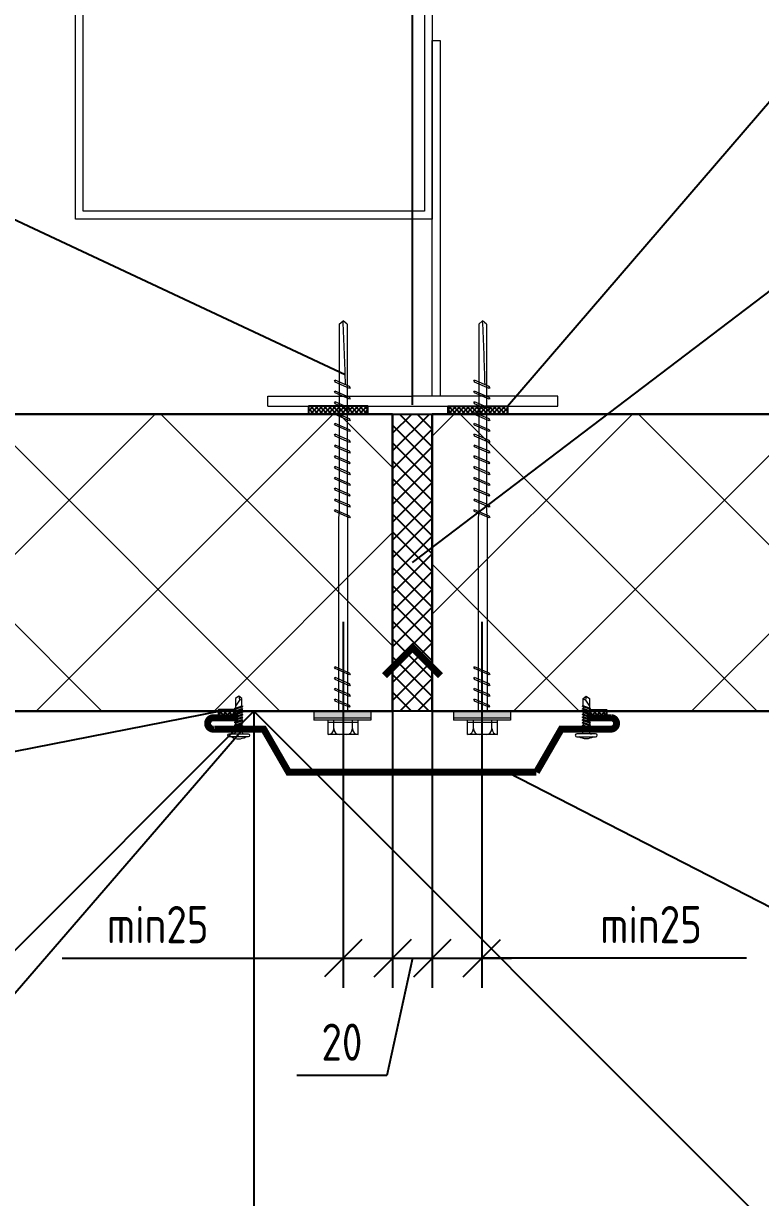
# Model space of a CAD drawing. Header units: millimetres. Extents: x -3689 to 3021565, y -698052 to -604547.
# Drawn here: x 2795019 to 2798735, y -669351 to -663434 of the extents above; entities that cross this region are included whole.
import ezdxf
from ezdxf import colors
from ezdxf.entities.mleader import LeaderData, LeaderLine
from ezdxf.enums import TextEntityAlignment as Align
from ezdxf.math import Vec2, Vec3

# ---------------------------------------------------------------- set-up
doc = ezdxf.new("R2010")
doc.units = ezdxf.units.MM
doc.header["$PDMODE"] = 35
doc.layers.get('0').update_dxf_attribs({"lineweight": 0})
doc.layers.get('Defpoints').update_dxf_attribs({"color": 4})
for name, color, linetype, lineweight in [('-Крепеж-', 7, 'Continuous', 20), ('new_fill', 8, 'Continuous', 13), ('Саморезы', 7, 'Continuous', 13), ('Сэндвич-панель', 30, 'Continuous', 13), ('Уплотнительная лента', 6, 'Continuous', 25)]:
    doc.layers.add(name, color=color, linetype=linetype, lineweight=lineweight)
for name, color, linetype in [('Прогон', 7, 'Continuous'), ('Размер', 101, 'Continuous'), ('Штриховка', 54, 'Continuous')]:
    doc.layers.add(name, color=color, linetype=linetype)
doc.layers.add('ФЭ', color=7, linetype='Continuous', lineweight=25, true_color=0xb8002e)
doc.styles.add('ISOCPEUR', font='isocpeur.ttf', dxfattribs={"width": 0.8, "height": 2.5})
doc.styles.add('ГОСТ 2.304', font='CS_Gost2304.shx')
doc.dimstyles.new('СПДС', dxfattribs={"dimscale": 100, "dimtxt": 2.5, "dimasz": 2.5, "dimexe": 2, "dimexo": 0.625, "dimgap": 1, "dimtad": 1, "dimdec": 0, "dimtxsty": 'ГОСТ 2.304', "dimblk": 'OBLIQUE', "dimblk1": 'OBLIQUE', "dimblk2": 'OBLIQUE', "dimcen": 2.5, "dimdle": 2, "dimadec": 0, "dimazin": 2, "dimtfac": 0.75, "dimtdec": 4, "dimtmove": 1, "dimatfit": 3, "dimfxl": 1, "dimtfill": 1, "dimtolj": 1, "dimarcsym": 1})
pattern_1 = [(45, (0, 0), (-1.122532015133644, 1.122532015133644), []), (135, (0, 0), (-1.122532015133644, -1.122532015133644), [])]

# ---------------------------------------------------------------- blocks, each defined once
blk = doc.blocks.new('*U642')
at = {"ltscale": 5}
h = blk.add_hatch(dxfattribs=at)
h.set_pattern_fill('ANSI37', color=256, scale=0.5)
h.set_pattern_definition(pattern_1)
h.paths.add_polyline_path([(-4, 15), (0, 15), (-2.664535259100376e-15, -15), (-4.000000000000003, -15)])
blk.add_lwpolyline([(-4, 15), (0, 15), (-2.664535259100376e-15, -15), (-4.000000000000003, -15)], close=True, dxfattribs=at)
blk = doc.blocks.new('*U644')
at = {"layer": 'Сэндвич-панель', "ltscale": 5, "true_color": 0x2776bb}
h = blk.add_hatch(dxfattribs=at)
h.set_pattern_fill('ANSI37', color=152, scale=20)
h.set_pattern_definition([(45, (300, 129.7623069807112), (-44.90128060534577, 44.90128060534577), []), (135, (300, 129.7623069807112), (-44.90128060534577, -44.90128060534576), [])])
h.paths.add_polyline_path([(0, 0), (9.170296493842564e-15, 149.7623069807112), (400, 149.7623069807112), (400, 0)])
at = {"layer": 'Сэндвич-панель', "color": 152, "lineweight": 30, "ltscale": 5, "true_color": 0x2776bb}
blk.add_lwpolyline([(0, 0), (9.170296493842564e-15, 149.7623069807112), (400, 149.7623069807112), (400, 0)], close=True, dxfattribs=at)
blk = doc.blocks.new('*U645')
at = {"ltscale": 5}
h = blk.add_hatch(dxfattribs=at)
h.set_pattern_fill('ANSI37', color=256, scale=2)
h.set_pattern_definition([(45, (49.76230698071124, 0), (-4.490128060534576, 4.490128060534577), []), (135, (49.76230698071124, 0), (-4.490128060534577, -4.490128060534576), [])])
h.paths.add_polyline_path([(0, 0), (1.224646799147353e-15, 20), (149.7623069807112, 20), (149.7623069807112, 0)])
blk.add_lwpolyline([(0, 0), (1.224646799147353e-15, 20), (149.7623069807112, 20), (149.7623069807112, 0)], close=True, dxfattribs=at)
blk = doc.blocks.new('_Oblique')
at = {"color": 0, "linetype": 'ByBlock', "lineweight": -2}
blk.add_line((-0.5, -0.5), (0.5, 0.5), dxfattribs=at)
blk = doc.blocks.new('*D664')
at = {"layer": 'Defpoints', "color": 0, "ltscale": 75, "transparency": 16777216}
for p in [(2796880.373203412, -666402.145401966), (2797080.373203414, -666402.145401966), (2797080.373203414, -668144.3234433201)]:
    blk.add_point(p, dxfattribs=at)
at = {"layer": 'Размер', "color": 0, "lineweight": -2, "ltscale": 75, "transparency": 16777216}
for p, q in [((2796880.373203412, -666449.020401966), (2796880.373203412, -668294.3234433201)), ((2797080.373203414, -666449.020401966), (2797080.373203414, -668294.3234433201)), ((2796730.373203412, -668144.3234433201), (2797230.373203414, -668144.3234433201)), ((2796980.373203413, -668144.3234433201), (2796851.275194566, -668736.8817752107)), ((2796851.275194566, -668736.8817752107), (2796397.703765994, -668736.8817752107))]:
    blk.add_line(p, q, dxfattribs=at)
at = {"layer": 'Размер', "color": 0, "lineweight": -2, "ltscale": 75, "transparency": 16777216, "xscale": 187.5, "yscale": 187.5, "zscale": 187.5, "rotation": 180}
blk.add_blockref('_Oblique', (2796880.373203412, -668144.3234433201), dxfattribs=at)
at = {"layer": 'Размер', "color": 0, "lineweight": -2, "ltscale": 75, "transparency": 16777216, "xscale": 187.5, "yscale": 187.5, "zscale": 187.5}
blk.add_blockref('_Oblique', (2797080.373203414, -668144.3234433201), dxfattribs=at)
at = {"layer": 'Размер', "color": 0, "ltscale": 75, "transparency": 16777216, "insert": (2796624.48948028, -668568.1317752107), "char_height": 187.5, "attachment_point": 5, "style": 'ГОСТ 2.304', "bg_fill": 3, "box_fill_scale": 1.1, "bg_fill_color": 256, "bg_fill_true_color": 13158600, "bg_fill_transparency": 0}
blk.add_mtext('\\A1;20', dxfattribs=at)
blk = doc.blocks.new('Уплотнитель 3х8')
at = {"ltscale": 5}
h = blk.add_hatch(dxfattribs=at)
h.set_pattern_fill('ANSI37', color=256, scale=0.5)
h.set_pattern_definition(pattern_1)
h.paths.add_polyline_path([(-3, 4), (0, 4), (0, -4), (-3, -4)])
blk.add_lwpolyline([(-3, 4), (0, 4), (0, -4), (-3, -4)], close=True, dxfattribs=at)
blk = doc.blocks.new('*D663')
at = {"layer": 'Defpoints', "color": 0, "ltscale": 75, "transparency": 16777216}
for p in [(2797080.373203417, -661652.4243544166), (2797080.373203417, -662620.1286361958), (2796980.373203417, -665402.145401966)]:
    blk.add_point(p, dxfattribs=at)
at = {"layer": 'Размер', "color": 0, "lineweight": -2, "ltscale": 75, "transparency": 16777216}
for p, q in [((2797030.373203417, -661652.4243544166), (2797137.248203417, -661296.1743544166)), ((2797137.248203417, -661296.1743544166), (2797555.105346275, -661296.1743544166)), ((2796980.373203417, -665355.270401966), (2796980.373203417, -661502.4243544166)), ((2797080.373203417, -662573.2536361958), (2797080.373203417, -661502.4243544166)), ((2796980.373203417, -661652.4243544166), (2796792.873203417, -661652.4243544166)), ((2796980.373203417, -661652.4243544166), (2797080.373203417, -661652.4243544166)), ((2796980.373203417, -661652.4243544166), (2797080.373203417, -661652.4243544166)), ((2797080.373203417, -661652.4243544166), (2797267.873203417, -661652.4243544166))]:
    blk.add_line(p, q, dxfattribs=at)
at = {"layer": 'Размер', "color": 0, "lineweight": -2, "ltscale": 75, "transparency": 16777216, "xscale": 187.5, "yscale": 187.5, "zscale": 187.5}
blk.add_blockref('_Oblique', (2796980.373203417, -661652.4243544166), dxfattribs=at)
at = {"layer": 'Размер', "color": 0, "lineweight": -2, "ltscale": 75, "transparency": 16777216, "xscale": 187.5, "yscale": 187.5, "zscale": 187.5, "rotation": 180}
blk.add_blockref('_Oblique', (2797080.373203417, -661652.4243544166), dxfattribs=at)
at = {"layer": 'Размер', "color": 0, "ltscale": 75, "transparency": 16777216, "insert": (2797346.176774846, -661127.4243544166), "char_height": 187.5, "attachment_point": 5, "style": 'ГОСТ 2.304', "bg_fill": 3, "box_fill_scale": 1.1, "bg_fill_color": 256, "bg_fill_true_color": 13158600, "bg_fill_transparency": 0}
blk.add_mtext('\\A1;10', dxfattribs=at)
blk = doc.blocks.new('*D665')
at = {"layer": 'Defpoints', "color": 0, "ltscale": 75, "transparency": 16777216}
for p in [(2797080.373203414, -666402.145401966), (2797330.373203417, -666402.145401966), (2797330.373203417, -668144.3234433201)]:
    blk.add_point(p, dxfattribs=at)
at = {"layer": 'Размер', "color": 0, "lineweight": -2, "ltscale": 75, "transparency": 16777216}
for p, q in [((2797080.373203414, -666449.020401966), (2797080.373203414, -668294.3234433201)), ((2797330.373203417, -666449.020401966), (2797330.373203417, -668294.3234433201)), ((2796930.373203414, -668144.3234433201), (2797480.373203417, -668144.3234433201)), ((2798664.602243263, -668144.3234433201), (2797330.373203417, -668144.3234433201))]:
    blk.add_line(p, q, dxfattribs=at)
at = {"layer": 'Размер', "color": 0, "lineweight": -2, "ltscale": 75, "transparency": 16777216, "xscale": 187.5, "yscale": 187.5, "zscale": 187.5, "rotation": 180}
blk.add_blockref('_Oblique', (2797080.373203414, -668144.3234433201), dxfattribs=at)
at = {"layer": 'Размер', "color": 0, "lineweight": -2, "ltscale": 75, "transparency": 16777216, "xscale": 187.5, "yscale": 187.5, "zscale": 187.5}
blk.add_blockref('_Oblique', (2797330.373203417, -668144.3234433201), dxfattribs=at)
at = {"layer": 'Размер', "color": 0, "ltscale": 75, "transparency": 16777216, "insert": (2798183.352243263, -667975.5734433201), "char_height": 187.5, "attachment_point": 5, "style": 'ГОСТ 2.304', "bg_fill": 3, "box_fill_scale": 1.1, "bg_fill_color": 256, "bg_fill_true_color": 13158600, "bg_fill_transparency": 0}
blk.add_mtext('\\A1;min25', dxfattribs=at)
blk = doc.blocks.new('*D666')
at = {"layer": 'Defpoints', "color": 0, "ltscale": 75, "transparency": 16777216}
for p in [(2796630.373203414, -666402.145401966), (2796880.373203417, -666402.145401966), (2796880.373203417, -668144.3234433201)]:
    blk.add_point(p, dxfattribs=at)
at = {"layer": 'Размер', "color": 0, "lineweight": -2, "ltscale": 75, "transparency": 16777216}
for p, q in [((2796630.373203414, -666449.020401966), (2796630.373203414, -668294.3234433201)), ((2796880.373203417, -666449.020401966), (2796880.373203417, -668294.3234433201)), ((2795214.738658282, -668144.3234433201), (2796630.373203414, -668144.3234433201)), ((2796480.373203414, -668144.3234433201), (2797030.373203417, -668144.3234433201))]:
    blk.add_line(p, q, dxfattribs=at)
at = {"layer": 'Размер', "color": 0, "lineweight": -2, "ltscale": 75, "transparency": 16777216, "xscale": 187.5, "yscale": 187.5, "zscale": 187.5, "rotation": 180}
blk.add_blockref('_Oblique', (2796630.373203414, -668144.3234433201), dxfattribs=at)
at = {"layer": 'Размер', "color": 0, "lineweight": -2, "ltscale": 75, "transparency": 16777216, "xscale": 187.5, "yscale": 187.5, "zscale": 187.5}
blk.add_blockref('_Oblique', (2796880.373203417, -668144.3234433201), dxfattribs=at)
at = {"layer": 'Размер', "color": 0, "ltscale": 75, "transparency": 16777216, "insert": (2795695.988658282, -667975.5734433201), "char_height": 187.5, "attachment_point": 5, "style": 'ГОСТ 2.304', "bg_fill": 3, "box_fill_scale": 1.1, "bg_fill_color": 256, "bg_fill_true_color": 13158600, "bg_fill_transparency": 0}
blk.add_mtext('\\A1;min25', dxfattribs=at)
blk = doc.blocks.new('_TagCircle')
at = {"color": 0, "linetype": 'ByBlock', "lineweight": -2, "transparency": 16777216}
blk.add_circle((0, 0), 4, dxfattribs=at)
at = {"color": 0, "transparency": 16777216}
blk.add_attdef('НОМЕРЯРЛЫКА', text='', height=3, dxfattribs=at).set_placement((0, -1.5), align=Align.CENTER)
blk = doc.blocks.new('_Open90')
at = {"color": 0, "linetype": 'ByBlock', "lineweight": -2}
for p, q in [((-0.5, 0.5), (0, 0)), ((0, 0), (-1, 0)), ((0, 0), (-0.5, -0.5))]:
    blk.add_line(p, q, dxfattribs=at)
blk = doc.blocks.new('*U638')
at = {"color": 0, "linetype": 'ByBlock', "lineweight": -2}
for p, q in [((-1.599999999973079, -1.000000000007276), (-2.099999999973079, -1.288675134612276)), ((-1.059018956748332, -0.9999999999963618), (-2.099999999976717, -1.288675134605)), ((-1.599999999973079, -1.577350269199087), (-2.099999999973079, -1.288675134605)), ((2.100000000016734, -1.523970384954737), (-2.099999999976717, -2.688675134599179)), ((-1.599999999973079, -2.400000000001455), (-2.099999999973079, -2.688675134606455)), ((-1.599999999973079, -2.977350269193266), (-2.099999999973079, -2.688675134599179)), ((2.100000000016734, -2.923970384948916), (-2.099999999976718, -4.088675134593359)), ((-1.59999999997308, -3.799999999995634), (-2.09999999997308, -4.088675134600635)), ((-1.59999999997308, -4.377350269187446), (-2.09999999997308, -4.088675134593359)), ((2.100000000016734, -4.323970384950371), (-2.099999999976718, -5.488675134594814)), ((-1.59999999997308, -5.19999999999709), (-2.09999999997308, -5.48867513460209)), ((-1.59999999997308, -5.777350269188901), (-2.09999999997308, -5.488675134594814)), ((2.09999999998763, -5.723970384966378), (-2.100000000005822, -6.888675134610821)), ((-0.013743172206887, -1), (-1.599999999973079, -1.577350269199087)), ((-1.599999999954889, -0.9999999999963617), (-0.01374317219597306, -0.999999999996362)), ((1.60000000002401, -1.235295250346099), (-1.599999999973079, -2.399999999997817)), ((1.600000000027648, -1.812645519545186), (-1.599999999973079, -2.977350269193266)), ((1.60000000002401, -2.635295250340278), (-1.59999999997308, -3.799999999991996)), ((1.600000000027648, -3.212645519539365), (-1.59999999997308, -4.377350269187446)), ((1.60000000002401, -4.035295250341733), (-1.59999999997308, -5.199999999993452)), ((1.600000000027648, -4.61264551954082), (-1.59999999997308, -5.777350269188901)), ((1.599999999994906, -5.43529525035774), (-1.600000000002184, -6.600000000009459)), ((1.60000000002401, -1.235295250353375), (2.10000000002401, -1.523970384958375)), ((1.60000000002401, -1.812645519545186), (2.10000000002401, -1.523970384951099)), ((1.60000000002401, -2.635295250347554), (2.10000000002401, -2.923970384952554)), ((1.60000000002401, -3.212645519539365), (2.10000000002401, -2.923970384945279)), ((1.60000000002401, -4.035295250349009), (2.10000000002401, -4.323970384954009)), ((1.60000000002401, -4.61264551954082), (2.10000000002401, -4.323970384946733)), ((1.599999999994906, -5.435295250365016), (2.099999999994906, -5.723970384970016)), ((1.599999999994906, -6.012645519556827), (2.099999999994906, -5.72397038496274)), ((-1.600000000002184, -6.600000000013097), (-2.100000000002184, -6.888675134618097)), ((-1.600000000002184, -7.177350269204908), (-2.100000000002184, -6.888675134610821)), ((2.09999999998763, -7.123970384967834), (-2.100000000005822, -8.288675134612276)), ((-1.600000000002184, -8.000000000014552), (-2.100000000002184, -8.288675134619552)), ((-1.600000000002184, -8.577350269206363), (-2.100000000002184, -8.288675134612276)), ((2.099999999987629, -8.523970384969289), (-2.100000000005823, -9.688675134613732)), ((-1.600000000002185, -9.400000000016007), (-2.100000000002185, -9.688675134621008)), ((-1.600000000002185, -9.977350269207818), (-2.100000000002185, -9.688675134613732)), ((2.099999999987629, -9.923970384970744), (-2.100000000005823, -11.08867513461519)), ((-1.600000000002185, -10.80000000001746), (-2.100000000002185, -11.08867513462246)), ((-1.600000000002185, -11.37735026920927), (-2.100000000002185, -11.08867513461519)), ((2.099999999998543, -11.32397038496856), (-2.099999999994909, -12.488675134613)), ((1.599999999998544, -6.012645519556827), (-1.600000000002184, -7.177350269204908)), ((1.599999999994905, -6.835295250359195), (-1.600000000002184, -8.000000000010914)), ((1.599999999998543, -7.412645519558282), (-1.600000000002184, -8.577350269206363)), ((1.599999999994905, -8.23529525036065), (-1.600000000002185, -9.40000000001237)), ((1.599999999998543, -8.812645519559737), (-1.600000000002185, -9.977350269207818)), ((1.599999999994905, -9.635295250362105), (-1.600000000002185, -10.80000000001382)), ((1.599999999998543, -10.21264551956119), (-1.600000000002185, -11.37735026920927)), ((1.600000000005819, -11.03529525035992), (-1.599999999991271, -12.20000000001164)), ((1.600000000009457, -11.61264551955901), (-1.599999999991271, -12.77735026920709)), ((1.599999999994905, -6.835295250366471), (2.099999999994905, -7.123970384971472)), ((1.599999999994905, -7.412645519558282), (2.099999999994905, -7.123970384964196)), ((1.599999999994905, -8.235295250367926), (2.099999999994905, -8.523970384972927)), ((1.599999999994905, -8.812645519559737), (2.099999999994905, -8.52397038496565)), ((1.599999999994905, -9.635295250369381), (2.099999999994905, -9.923970384974382)), ((1.599999999994905, -10.21264551956119), (2.099999999994905, -9.923970384967106)), ((1.600000000005819, -11.0352952503672), (2.100000000005819, -11.3239703849722)), ((1.600000000005819, -11.61264551955901), (2.100000000005819, -11.32397038496492)), ((-1.599999999991271, -12.20000000001528), (-2.099999999991271, -12.48867513462028)), ((-1.599999999991271, -12.77735026920709), (-2.099999999991271, -12.488675134613)), ((2.099999999987629, -12.72397038497729), (-2.100000000005823, -13.88867513462174)), ((-1.600000000002185, -13.60000000002401), (-2.100000000002185, -13.88867513462901)), ((-1.600000000002185, -14.17735026921582), (-2.100000000002185, -13.88867513462174)), ((1.599999999994905, -12.43529525036865), (-1.600000000002185, -13.60000000002037)), ((1.599999999998542, -13.01264551956774), (-1.600000000002185, -14.17735026921582)), ((-0.351670386055051, -17.00557813298656), (1.599999999998542, -13.99999999996362)), ((7.272467370805861e-12, -18.9999999999709), (-0.351670386055051, -17.00557813298656)), ((1.599999999994905, -12.43529525037593), (2.099999999994905, -12.72397038498093)), ((1.599999999994904, -13.01264551956774), (2.099999999994905, -12.72397038497365))]:
    blk.add_line(p, q, dxfattribs=at)
blk.add_lwpolyline([(4.749999999996362, 1.500000000003637, -0.9999999999999999), (4.749999999996362, 3.637106246247321e-12), (-4.750000000003638, 8.725608443924891e-16, -0.9999999999999999), (-4.750000000003638, 1.500000000003639)], format="xyb", close=True, dxfattribs=at)
blk.add_lwpolyline([(1.600000000002183, -1.235295250353375), (1.600000000005821, -0.9999999999963624, -0.4142135623688329), (2.600000000005821, 3.637501194840044e-12)], format="xyb", dxfattribs=at)
for points in [[(-1.600000000009459, -2.400000000019645), (-1.600000000009459, -1.577350269213639)], [(-1.600000000009459, -3.800000000013824), (-1.600000000009459, -2.977350269207818)], [(-1.60000000000946, -5.200000000008004), (-1.60000000000946, -4.377350269201997)], [(-1.60000000000946, -6.600000000013097), (-1.60000000000946, -5.777350269203453)], [(1.60000000000582, -2.63529525035483), (1.600000000005821, -1.8126455195561)], [(1.600000000002182, -4.035295250349009), (1.600000000002182, -3.212645519550279)], [(1.600000000002182, -5.435295250354102), (1.600000000002182, -4.612645519551734)], [(-1.60000000000946, -8.000000000014552), (-1.60000000000946, -7.177350269208546)], [(-1.600000000009461, -9.400000000016007), (-1.60000000000946, -8.577350269210001)], [(-1.600000000009461, -10.80000000001746), (-1.600000000009461, -9.977350269211456)], [(-1.599999999998547, -12.20000000001528), (-1.599999999998547, -11.37735026920927)], [(1.600000000002181, -6.835295250355557), (1.600000000002182, -6.012645519556827)], [(1.600000000002181, -8.235295250357012), (1.600000000002181, -7.412645519558282)], [(1.600000000002181, -9.635295250358467), (1.600000000002181, -8.812645519559737)], [(1.600000000013095, -11.03529525035628), (1.600000000013095, -10.21264551955755)], [(1.600000000002181, -12.43529525036502), (1.600000000002181, -11.61264551956629)], [(-1.600000000009461, -13.60000000002401), (-1.600000000009461, -12.777350269218)], [(-1.600000000002185, -14.17735026921582), (-1.599999999998548, -17.87966793885062), (-7.279447857560992e-12, -18.99999999998181), (1.599999999998541, -17.8796679388397), (1.59999999998399, -13.01264551957502)]]:
    blk.add_lwpolyline(points, dxfattribs=at)
for centre, radius, start, end in [((-3.638736557298684e-12, -4.124999999992724), 6.624999999996911, 58.10920819813854, 121.8907918018614), ((-2.600000000002183, -0.9999999999999996), 0.9999999999890861, 2.084140759670701e-10, 89.9999999995831), ((0.8651910481785271, -20.07188099263658), 3.298933915255489, 111.6456391962607, 138.3543608042461)]:
    blk.add_arc(centre, radius, start, end, dxfattribs=at)
blk = doc.blocks.new('саморез4')
at = {"layer": 'new_fill'}
blk.add_hatch(color=254, dxfattribs=at).paths.add_polyline_path([(-2.399999999997818, -9.360000000000582), (0, -9.360000000000582), (0, 9.840000000000146), (-2.399999999997818, 9.840000000000146)])
at = {"layer": 'Саморезы', "ltscale": 150}
for p, q in [((0, 9.840000000000146), (-3.080052177709149, 9.840000000000146)), ((-3.080052177709149, -9.360000000000582), (-3.080052177709149, 9.840000000000146)), ((-2.399999999997817, -9.360000000000582), (-2.399999999997817, 9.840000000000146)), ((0, -9.360000000000582), (0, 9.840000000000146)), ((-7.880052177677499, 5.039999999999054), (-3.080052177709149, 5.040000000000873)), ((-7.880052177677499, -5.040000000000873), (-7.880052177677499, 5.039999999999054)), ((-3.760104355384101, -5.040000000000873), (-3.760104355407748, 5.040000000000873)), ((-5.880052177677499, 3.119999999998981), (-3.080052177676407, 3.1200000000008)), ((64.93420709722704, 1.504474343220863), (0, 1.504474343219044)), ((1.30294891254016, -2.207999999998719), (3.400405785938347, 2.687999999998283)), ((1.918582892010818, -2.207999999998719), (4.016039765409005, 2.687999999998283)), ((3.706359258856537, 2.913794945443442), (3.398542269122117, 2.687999999998283)), ((3.706359258856537, 2.913794945443442), (4.016039765409005, 2.687999999998283)), ((4.929610046414382, -2.207999999998719), (7.027066919812569, 2.687999999998283)), ((5.54524402588504, -2.207999999998719), (7.642700899283227, 2.687999999998283)), ((7.333020392730759, 2.913794945443442), (7.02520340299634, 2.687999999998283)), ((7.333020392730759, 2.913794945443442), (7.642700899283227, 2.687999999998283)), ((8.556271180288604, -2.207999999998719), (10.65372805368679, 2.687999999998283)), ((9.171905159759262, -2.207999999998719), (11.26936203315745, 2.687999999998283)), ((10.95968152660498, 2.913794945443442), (10.65186453687056, 2.687999999998283)), ((10.95968152660498, 2.913794945443442), (11.26936203315745, 2.687999999998283)), ((12.18293231416283, -2.207999999998719), (14.28038918756101, 2.687999999998283)), ((12.79856629363348, -2.207999999998719), (14.89602316703167, 2.687999999998283)), ((14.5863426604792, 2.913794945443442), (14.27852567074478, 2.687999999998283)), ((14.5863426604792, 2.913794945443442), (14.89602316703167, 2.687999999998283)), ((64.94440680313346, -2.207999999998719), (67.04186367653165, 2.687999999998283)), ((65.56004078260412, -2.207999999998719), (67.6574976560023, 2.687999999998283)), ((67.34781714944984, 2.913794945443442), (67.04000015971542, 2.687999999998283)), ((130.0081951494649, 1.318346709540492), (67.08389642349539, 1.318346709540492)), ((67.34781714944984, 2.913794945443442), (67.6574976560023, 2.687999999998283)), ((68.57106793700768, -2.207999999998719), (70.66852481040587, 2.687999999998283)), ((69.18670191647834, -2.207999999998719), (71.28415878987653, 2.687999999998283)), ((70.97447828332406, 2.913794945443442), (70.66666129358964, 2.687999999998283)), ((70.97447828332406, 2.913794945443442), (71.28415878987653, 2.687999999998283)), ((72.1977290708819, -2.207999999998719), (74.29518594428009, 2.687999999998283)), ((72.81336305035256, -2.207999999998719), (74.91081992375075, 2.687999999998283)), ((74.60113941719828, 2.913794945443442), (74.29332242746386, 2.687999999998283)), ((74.60113941719828, 2.913794945443442), (74.91081992375075, 2.687999999998283)), ((75.82439020475613, -2.207999999998719), (77.92184707815431, 2.687999999998283)), ((76.44002418422679, -2.207999999998719), (78.53748105762497, 2.687999999998283)), ((78.2278005510725, 2.913794945443442), (77.91998356133809, 2.687999999998283)), ((78.2278005510725, 2.913794945443442), (78.53748105762497, 2.687999999998283)), ((79.45105133863035, -2.207999999998719), (81.54850821202854, 2.687999999998283)), ((80.06668531810101, -2.207999999998719), (82.1641421914992, 2.687999999998283)), ((81.85446168494673, 2.913794945443442), (81.54664469521231, 2.687999999998283)), ((81.85446168494673, 2.913794945443442), (82.1641421914992, 2.687999999998283)), ((83.07771247250457, -2.207999999998719), (85.17516934590276, 2.687999999998283)), ((83.69334645197523, -2.207999999998719), (85.79080332537342, 2.687999999998283)), ((85.48112281882095, 2.913794945443442), (85.17330582908653, 2.687999999998283)), ((85.48112281882095, 2.913794945443442), (85.79080332537342, 2.687999999998283)), ((86.7043736063788, -2.207999999998719), (88.80183047977698, 2.687999999998283)), ((87.32000758584945, -2.207999999998719), (89.41746445924764, 2.687999999998283)), ((89.10778395269517, 2.913794945443442), (88.79996696296075, 2.687999999998283)), ((89.10778395269517, 2.913794945443442), (89.41746445924764, 2.687999999998283)), ((90.33103474025302, -2.207999999998719), (92.4284916136512, 2.687999999998283)), ((90.94666871972368, -2.207999999998719), (93.04412559312186, 2.687999999998283)), ((92.7344450865694, 2.913794945443442), (92.42662809683497, 2.687999999998283)), ((92.7344450865694, 2.913794945443442), (93.04412559312186, 2.687999999998283)), ((93.95769587412724, -2.207999999998719), (96.05515274752543, 2.687999999998283)), ((94.5733298535979, -2.207999999998719), (96.67078672699608, 2.687999999998283)), ((96.36110622044362, 2.913794945443442), (96.0532892307092, 2.687999999998283)), ((96.36110622044362, 2.913794945443442), (96.67078672699608, 2.687999999998283)), ((97.58435700800146, -2.207999999998719), (99.68181388139965, 2.687999999998283)), ((98.19999098747212, -2.207999999998719), (100.2974478608703, 2.687999999998283)), ((99.98776735431784, 2.913794945443442), (99.67995036458342, 2.687999999998283)), ((99.98776735431784, 2.913794945443442), (100.2974478608703, 2.687999999998283)), ((101.2110181418757, -2.207999999998719), (103.3084750152739, 2.687999999998283)), ((101.8266521213463, -2.207999999998719), (103.9241089947445, 2.687999999998283)), ((103.6144284881921, 2.913794945443442), (103.3066114984576, 2.687999999998283)), ((103.6144284881921, 2.913794945443442), (103.9241089947445, 2.687999999998283)), ((104.8376792757499, -2.207999999998719), (106.9351361491481, 2.687999999998283)), ((105.4533132552206, -2.207999999998719), (107.5507701286188, 2.687999999998283)), ((107.2410896220663, 2.913794945443442), (106.9332726323319, 2.687999999998283)), ((107.2410896220663, 2.913794945443442), (107.5507701286188, 2.687999999998283)), ((108.4643404096241, -2.207999999998719), (110.5617972830223, 2.687999999998283)), ((109.0799743890948, -2.207999999998719), (111.177431262493, 2.687999999998283)), ((110.8677507559405, 2.913794945443442), (110.5599337662061, 2.687999999998283)), ((110.8677507559405, 2.913794945443442), (111.177431262493, 2.687999999998283)), ((130.0081951494649, 1.318346709540492), (131.1858084608884, -1.818989403545856e-12)), ((-5.880052177677499, -3.1200000000008), (-3.080052177676407, -3.120000000002619)), ((64.93420709722704, -1.504474343217225), (0, -1.504474343219044)), ((64.93420709722704, -1.504474343219044), (0, -1.504474343217225)), ((1.610765902278217, -2.433794945443879), (1.30294891254016, -2.207999999998719)), ((1.610765902278217, -2.433794945443879), (1.920446408828866, -2.207999999998719)), ((5.23742703615244, -2.433794945443879), (4.929610046414382, -2.207999999998719)), ((5.23742703615244, -2.433794945443879), (5.547107542703088, -2.207999999998719)), ((8.864088170026662, -2.433794945443879), (8.556271180288604, -2.207999999998719)), ((8.864088170026662, -2.433794945443879), (9.17376867657731, -2.207999999998719)), ((12.49074930390088, -2.433794945443879), (12.18293231416283, -2.207999999998719)), ((12.49074930390088, -2.433794945443879), (12.80042981045153, -2.207999999998719)), ((65.25222379287152, -2.433794945443879), (64.94440680313346, -2.207999999998719)), ((65.25222379287152, -2.433794945443879), (65.56190429942217, -2.207999999998719)), ((130.0081951494649, -1.31834670954413), (67.08389642349539, -1.31834670954413)), ((68.87888492674574, -2.433794945443879), (68.57106793700768, -2.207999999998719)), ((68.87888492674574, -2.433794945443879), (69.18856543329639, -2.207999999998719)), ((72.50554606061996, -2.433794945443879), (72.1977290708819, -2.207999999998719)), ((72.50554606061996, -2.433794945443879), (72.81522656717061, -2.207999999998719)), ((76.13220719449419, -2.433794945443879), (75.82439020475613, -2.207999999998719)), ((76.13220719449419, -2.433794945443879), (76.44188770104483, -2.207999999998719)), ((79.75886832836841, -2.433794945443879), (79.45105133863035, -2.207999999998719)), ((79.75886832836841, -2.433794945443879), (80.06854883491906, -2.207999999998719)), ((83.38552946224263, -2.433794945443879), (83.07771247250457, -2.207999999998719)), ((83.38552946224263, -2.433794945443879), (83.69520996879328, -2.207999999998719)), ((87.01219059611685, -2.433794945443879), (86.7043736063788, -2.207999999998719)), ((87.01219059611685, -2.433794945443879), (87.3218711026675, -2.207999999998719)), ((90.63885172999107, -2.433794945443879), (90.33103474025302, -2.207999999998719)), ((90.63885172999107, -2.433794945443879), (90.94853223654172, -2.207999999998719)), ((94.2655128638653, -2.433794945443879), (93.95769587412724, -2.207999999998719)), ((94.2655128638653, -2.433794945443879), (94.57519337041595, -2.207999999998719)), ((97.89217399773952, -2.433794945443879), (97.58435700800146, -2.207999999998719)), ((97.89217399773952, -2.433794945443879), (98.20185450429017, -2.207999999998719)), ((101.5188351316137, -2.433794945443879), (101.2110181418757, -2.207999999998719)), ((101.5188351316137, -2.433794945443879), (101.8285156381644, -2.207999999998719)), ((105.145496265488, -2.433794945443879), (104.8376792757499, -2.207999999998719)), ((105.145496265488, -2.433794945443879), (105.4551767720386, -2.207999999998719)), ((108.7721573993622, -2.433794945443879), (108.4643404096241, -2.207999999998719)), ((108.7721573993622, -2.433794945443879), (109.0818379059128, -2.207999999998719)), ((130.0081951494649, -1.31834670954413), (131.1858084608884, -1.818989403545856e-12)), ((-7.880052177677499, -5.040000000000873), (-3.080052177676407, -5.040000000000873)), ((0, -9.360000000000582), (-3.080052177709149, -9.360000000000582))]:
    blk.add_line(p, q, dxfattribs=at)
at = {"layer": 'Саморезы'}
for p, q in [((67.08389642349539, 1.318346709540492), (64.93420709722704, 1.504474343220863)), ((67.08389642349539, -1.31834670954413), (64.93420709722704, -1.504474343217225))]:
    blk.add_line(p, q, dxfattribs=at)
at = {"layer": 'Саморезы', "ltscale": 150}
for centre, radius, start, end in [((-5.878837890086288, 5.122931549576606), 2.002931917658344, 182.3730145137065, 269.96526414214), ((-5.878837890086288, 1.117068450424995), 2.002931917658344, 90.03473585786006, 177.6269854862935), ((80.25790015239727, 1057.687319474811), 1058.91157702412, 271.5919924933748, 272.7554087209513), ((-5.878837890086288, -1.117068450426814), 2.002931917658344, 182.3730145137065, 269.96526414214), ((-5.878837890086288, -5.122931549578425), 2.002931917658344, 90.03473585786006, 177.6269854862935)]:
    blk.add_arc(centre, radius, start, end, dxfattribs=at)
blk = doc.blocks.new('_None')

msp = doc.modelspace()

# ---------------------------------------------------------------- linework, layer by layer
at = {"color": 4}
msp.add_lwpolyline([(2795280.373203417, -662620.1286361958), (2797080.373203417, -662620.1286361958), (2797080.373203417, -664420.1286361958), (2795280.373203417, -664420.1286361958), (2795280.373203417, -662620.1286361958)], dxfattribs=at)
msp.add_lwpolyline([(2795320.373203417, -662660.1286361958), (2797040.373203417, -662660.1286361958), (2797040.373203417, -664380.1286361958), (2795320.373203417, -664380.1286361958)], close=True, dxfattribs=at)
at = {"layer": 'ФЭ', "color": 244, "lineweight": 30, "ltscale": 20, "true_color": 0x991b1e, "const_width": 35}
msp.add_lwpolyline([(2797605.373203413, -667207.1096544301), (2797605.373203413, -667207.1096544301), (2797730.373203413, -666990.6033034844), (2797980.373203413, -666990.6033034844, 0.9357512581090411), (2797984.217288695, -666932.757847173), (2797859.217288694, -666932.757847173)], format="xyb", dxfattribs=at)

# ---------------------------------------------------------------- block references
at = {"layer": 'Сэндвич-панель', "color": 30, "lineweight": 30, "ltscale": 100, "true_color": 0xf26722, "yscale": 10, "zscale": 10, "rotation": 180}
for p, xscale in [((2796880.373203414, -665402.145401966), 10), ((2797080.373203414, -665402.145401966), -10)]:
    msp.add_blockref('*U644', p, dxfattribs=dict(at, xscale=xscale))
at = {"layer": 'Уплотнительная лента', "ltscale": 5, "yscale": 10, "zscale": 10}
for name, p, xscale, rotation in [('*U642', (2796605.793970325, -665402.145401966), -10, 90), ('*U642', (2797309.516713306, -665402.145401966), 10, 270), ('Уплотнитель 3х8', (2797918.150174268, -666893.8539402662), 10, 90.00000000000001)]:
    msp.add_blockref(name, p, dxfattribs=dict(at, xscale=xscale, rotation=rotation))
at = {"layer": 'Штриховка', "ltscale": 5, "xscale": 10, "yscale": 10, "zscale": 10, "rotation": 89.99999999999999}
msp.add_blockref('*U645', (2797080.373203417, -666899.768471773), dxfattribs=at)

# ---------------------------------------------------------------- leaders
ml = msp.add_multileader_mtext('Standard')
ml.set_content('HARPOON  HSP3-R-S19  5.5/6.3 х 185\\P(или аналог) ', color=256, style='ISOCPEUR')
ml.set_leader_properties()
ml.set_arrow_properties(name='NONE')
ml.build(insert=Vec2(0, 0))
ml.multileader.update_dxf_attribs({"text_left_attachment_type": 6, "text_right_attachment_type": 6, "dogleg_length": 0.36, "arrow_head_size": 0.18})
ctx = ml.context
ctx.base_point, ctx.char_height, ctx.arrow_head_size, ctx.landing_gap_size, ctx.plane_origin = Vec3(2791545.915633274, -664139.2341326727), 250, 0.18, 10, Vec3(2794391.670146551, -665362.145401966)
ctx.left_attachment, ctx.right_attachment, ctx.text_align_type = 6, 6, 2
notes = []
notes.append((ctx, [(1, (1, 1, 0), (2794366.275633274, -664139.2341326727), (-1, 0), 0.36, [(0, [(2796641.134132757, -665204.6376814451)], 0, [])])]))
ctx.mtext.insert, ctx.mtext.width, ctx.mtext.alignment, ctx.mtext.flow_direction = Vec3(2794355.915633274, -663839.2341326727), 3006.229059811682, 3, 5
for ctx, leaders in notes:
    for number, flags, end, landing, length, lines in leaders:
        leader = LeaderData()
        leader.index, (leader.has_last_leader_line, leader.has_dogleg_vector, leader.attachment_direction) = number, flags
        leader.last_leader_point, leader.dogleg_vector, leader.dogleg_length = Vec3(end), Vec3(landing), length
        for number, points, colour, breaks in lines:
            line = LeaderLine()
            line.index, line.vertices, line.color, line.breaks = number, Vec3.list(points), colors.encode_raw_color(colour), breaks
            leader.lines.append(line)
        ctx.leaders.append(leader)

# ---------------------------------------------------------------- next in the draw order: dimensions: what is measured, and where the dimension line sits
at = {"layer": 'Размер', "color": 250, "ltscale": 75}
dim = msp.add_linear_dim(base=(2797080.373203417, -661652.4243544166), p1=(2796980.373203417, -665402.145401966), p2=(2797080.373203417, -662620.1286361958), dimstyle='СПДС', override={"dimscale": 75, "dimlfac": 0.1}, dxfattribs=at)
dim.commit()
dim.dimension.update_dxf_attribs({"geometry": '*D663', "text_midpoint": (2797212.248203417, -661127.4243544166)})
dim = msp.add_linear_dim(base=(2797080.373203414, -668144.3234433201), p1=(2796880.373203412, -666402.145401966), p2=(2797080.373203414, -666402.145401966), dimstyle='СПДС', override={"dimscale": 75, "dimlfac": 0.1}, dxfattribs=at)
dim.commit()
dim.dimension.update_dxf_attribs({"geometry": '*D664', "text_midpoint": (2796776.275194566, -668736.8817752107), "dimtype": 160})

# ---------------------------------------------------------------- next in the draw order: linework, layer by layer
at = {"color": 4}
for points in [[(2797080.373203417, -663520.1286361958), (2797120.373203417, -663520.1286361958), (2797120.373203417, -665312.145401966), (2797080.373203417, -665312.145401966), (2797080.373203417, -663520.1286361958)], [(2796251.770618656, -665362.145401966), (2796251.770618656, -665312.145401966), (2796982.234574906, -665312.145401966)], [(2797712.698531155, -665362.145401966), (2797712.698531155, -665312.145401966), (2796982.234574906, -665312.145401966)], [(2796251.770618656, -665362.145401966), (2797712.698531155, -665362.145401966)]]:
    msp.add_lwpolyline(points, dxfattribs=at)
at = {"layer": 'ФЭ', "color": 244, "lineweight": 30, "ltscale": 20, "true_color": 0x991b1e, "const_width": 35}
msp.add_lwpolyline([(2796838.951847179, -666721.0229323793), (2796980.373203416, -666579.601576142), (2797121.794559653, -666721.0229323793)], dxfattribs=at)
msp.add_lwpolyline([(2796101.529118132, -666932.757847173), (2795976.529118132, -666932.757847173, 1.068660064661612), (2795980.373203413, -666990.6033034844), (2796230.373203413, -666990.6033034844), (2796355.373203413, -667207.1096544301), (2797605.373203413, -667207.1096544301)], format="xyb", dxfattribs=at)

# ---------------------------------------------------------------- next in the draw order: leaders
ml = msp.add_multileader_mtext('Standard')
ml.set_content('Изолон 4х30', color=256, style='ISOCPEUR')
ml.set_leader_properties()
ml.set_arrow_properties(name='NONE')
ml.build(insert=Vec2(0, 0))
ml.multileader.update_dxf_attribs({"text_left_attachment_type": 6, "text_right_attachment_type": 6, "dogleg_length": 0.36, "arrow_head_size": 0.18})
ctx = ml.context
ctx.base_point, ctx.char_height, ctx.arrow_head_size, ctx.landing_gap_size, ctx.plane_origin = Vec3(2798793.014391201, -663814.2341326727), 250, 0.18, 10, Vec3(2800299.088099896, -665362.145401966)
ctx.left_attachment, ctx.right_attachment = 6, 6
notes = []
notes.append((ctx, [(0, (1, 1, 0), (2798792.654391201, -663814.2341326727), (1, 0), 0.36, [(0, [(2797459.516713306, -665362.145401966)], 0, [])])]))
ctx.mtext.insert, ctx.mtext.flow_direction = Vec3(2798803.014391201, -663514.2341326727), 5
ml = msp.add_multileader_mtext('Standard')
ml.set_content('Мин.вата', color=256, style='ISOCPEUR')
ml.set_leader_properties()
ml.set_arrow_properties(name='NONE')
ml.build(insert=Vec2(0, 0))
ml.multileader.update_dxf_attribs({"text_left_attachment_type": 6, "text_right_attachment_type": 6, "dogleg_length": 0.36, "arrow_head_size": 0.18})
ctx = ml.context
ctx.base_point, ctx.char_height, ctx.arrow_head_size, ctx.landing_gap_size, ctx.plane_origin = Vec3(2798793.014391201, -664773.8032997795), 250, 0.18, 10, Vec3(2800299.088099896, -666321.7145690728)
ctx.left_attachment, ctx.right_attachment = 6, 6
notes.append((ctx, [(0, (1, 1, 0), (2798792.654391201, -664773.8032997795), (1, 0), 0.36, [(0, [(2796980.373203417, -666150.9569368695)], 0, [])])]))
ctx.mtext.insert, ctx.mtext.flow_direction = Vec3(2798803.014391201, -664473.8032997795), 5
for ctx, leaders in notes:
    for number, flags, end, landing, length, lines in leaders:
        leader = LeaderData()
        leader.index, (leader.has_last_leader_line, leader.has_dogleg_vector, leader.attachment_direction) = number, flags
        leader.last_leader_point, leader.dogleg_vector, leader.dogleg_length = Vec3(end), Vec3(landing), length
        for number, points, colour, breaks in lines:
            line = LeaderLine()
            line.index, line.vertices, line.color, line.breaks = number, Vec3.list(points), colors.encode_raw_color(colour), breaks
            leader.lines.append(line)
        ctx.leaders.append(leader)

# ---------------------------------------------------------------- next in the draw order: dimensions: what is measured, and where the dimension line sits
at = {"layer": 'Размер', "color": 250, "ltscale": 75}
dim = msp.add_linear_dim(base=(2797330.373203417, -668144.3234433201), p1=(2797080.373203414, -666402.145401966), p2=(2797330.373203417, -666402.145401966), text='min<>', dimstyle='СПДС', override={"dimscale": 75, "dimlfac": 0.1}, dxfattribs=at)
dim.commit()
dim.dimension.update_dxf_attribs({"geometry": '*D665', "text_midpoint": (2798183.352243263, -668144.3234433201), "dimtype": 160})

# ---------------------------------------------------------------- next in the draw order: block references
at = {"layer": '-Крепеж-', "color": 3, "xscale": -10, "yscale": 10, "zscale": 10, "rotation": 180}
msp.add_blockref('*U638', (2797856.433921043, -667014.0928369736), dxfattribs=at)
at = {"layer": 'Прогон', "xscale": 14.99903909403538, "yscale": 14.99903909403538, "zscale": 14.99903909403538, "rotation": 90}
msp.add_blockref('саморез4', (2797334.095946396, -666899.768471773), dxfattribs=at)

# ---------------------------------------------------------------- next in the draw order: dimensions: what is measured, and where the dimension line sits
at = {"layer": 'Размер', "color": 250, "ltscale": 75}
dim = msp.add_linear_dim(base=(2796880.373203417, -668144.3234433201), p1=(2796630.373203414, -666402.145401966), p2=(2796880.373203417, -666402.145401966), text='min<>', dimstyle='СПДС', override={"dimscale": 75, "dimlfac": 0.1}, dxfattribs=at)
dim.commit()
dim.dimension.update_dxf_attribs({"geometry": '*D666', "text_midpoint": (2795695.988658282, -668215.1728248668), "dimtype": 160})

# ---------------------------------------------------------------- next in the draw order: leaders
ml = msp.add_multileader_mtext('Standard')
ml.set_content('Фасонный элемент \\P(нащельник)', color=256, style='ISOCPEUR')
ml.set_leader_properties()
ml.set_arrow_properties(name='NONE')
ml.build(insert=Vec2(0, 0))
ml.multileader.update_dxf_attribs({"text_left_attachment_type": 6, "text_right_attachment_type": 6, "dogleg_length": 0.36, "arrow_head_size": 0.18})
ctx = ml.context
ctx.base_point, ctx.char_height, ctx.arrow_head_size, ctx.landing_gap_size, ctx.plane_origin = Vec3(2798793.014391201, -667891.0957879236), 250, 0.18, 10, Vec3(2800299.088099896, -669703.0803099684)
ctx.left_attachment, ctx.right_attachment = 6, 6
notes = []
notes.append((ctx, [(0, (1, 1, 0), (2798792.654391201, -667891.0957879236), (1, 0), 0.36, [(0, [(2797459.516713306, -667207.1096544301)], 0, [])])]))
ctx.mtext.insert, ctx.mtext.flow_direction = Vec3(2798803.014391201, -667591.0957879236), 5
for ctx, leaders in notes:
    for number, flags, end, landing, length, lines in leaders:
        leader = LeaderData()
        leader.index, (leader.has_last_leader_line, leader.has_dogleg_vector, leader.attachment_direction) = number, flags
        leader.last_leader_point, leader.dogleg_vector, leader.dogleg_length = Vec3(end), Vec3(landing), length
        for number, points, colour, breaks in lines:
            line = LeaderLine()
            line.index, line.vertices, line.color, line.breaks = number, Vec3.list(points), colors.encode_raw_color(colour), breaks
            leader.lines.append(line)
        ctx.leaders.append(leader)

# ---------------------------------------------------------------- next in the draw order: block references
at = {"layer": '-Крепеж-', "color": 3, "xscale": 10, "yscale": 10, "zscale": 10, "rotation": 180}
msp.add_blockref('*U638', (2796104.312485786, -667014.0928369736), dxfattribs=at)
at = {"layer": 'Прогон', "xscale": 14.99903909403538, "yscale": 14.99903909403538, "zscale": 14.99903909403538, "rotation": 90}
msp.add_blockref('саморез4', (2796630.373203414, -666899.768471773), dxfattribs=at)
at = {"layer": 'Уплотнительная лента', "ltscale": 5, "xscale": -10, "yscale": 10, "zscale": 10, "rotation": 270}
msp.add_blockref('Уплотнитель 3х8', (2796042.596232562, -666893.8539402662), dxfattribs=at)

# ---------------------------------------------------------------- next in the draw order: leaders
ml = msp.add_multileader_block('Standard')
ml.set_content('_TagCircle', color=256, scale=100)
ml.set_attribute('НОМЕРЯРЛЫКА', 'В', width=0)
ml.set_leader_properties()
ml.set_arrow_properties(name='OPEN90')
ml.build(insert=Vec2(0, 0))
ml.multileader.update_dxf_attribs({"has_dogleg": 0, "text_left_attachment_type": 6, "text_right_attachment_type": 6, "dogleg_length": 0.36, "arrow_head_size": 25000, "scale": 100, "block_connection_type": 1})
ctx = ml.context
ctx.base_point, ctx.scale, ctx.char_height, ctx.arrow_head_size, ctx.landing_gap_size, ctx.plane_origin = Vec3(2796180.373203417, -670168.5137701163), 100, 2.5, 25000, 10, Vec3(2798852.985893029, -666863.2414639458)
ctx.left_attachment, ctx.right_attachment, ctx.attachment_type = 6, 6, 1
notes = []
notes.append((ctx, [(0, (1, 1, 0), (2796180.013203417, -670168.5137701163), (1, 0), 0.36, [(0, [(2796180.373203417, -666899.768471773)], 0, [])])]))
ctx.block.insert = Vec3(2796180.373203417, -670168.5137701163)
ml = msp.add_multileader_mtext('Standard')
ml.set_content('Изолон 3х8(или полиуретановый герметик)', color=256, style='ISOCPEUR')
ml.set_leader_properties()
ml.set_arrow_properties(name='NONE')
ml.build(insert=Vec2(0, 0))
ml.multileader.update_dxf_attribs({"text_left_attachment_type": 6, "text_right_attachment_type": 6, "dogleg_length": 0.36, "arrow_head_size": 0.18})
ctx = ml.context
ctx.base_point, ctx.char_height, ctx.arrow_head_size, ctx.landing_gap_size, ctx.plane_origin = Vec3(2791847.030271931, -667321.1644999734), 250, 0.18, 10, Vec3(2793192.773230397, -666217.3902038722)
ctx.left_attachment, ctx.right_attachment, ctx.text_align_type = 6, 6, 2
notes.append((ctx, [(1, (1, 1, 0), (2793867.39027193, -667321.1644999734), (-1, 0), 0.36, [(0, [(2796013.048990407, -666899.7684717731)], 0, [])])]))
ctx.mtext.insert, ctx.mtext.width, ctx.mtext.defined_height, ctx.mtext.alignment, ctx.mtext.flow_direction = Vec3(2793857.030271931, -666996.1644999734), 2196.885150333908, 1270.79977236044, 3, 5
ml = msp.add_multileader_mtext('Standard')
ml.set_content('Саморез 4,2х16(19)\\Pшаг 300 мм', color=256, style='ISOCPEUR')
ml.set_leader_properties()
ml.set_arrow_properties(name='NONE')
ml.build(insert=Vec2(0, 0))
ml.multileader.update_dxf_attribs({"text_left_attachment_type": 6, "text_right_attachment_type": 6, "dogleg_length": 0.36, "arrow_head_size": 0.18})
ctx = ml.context
ctx.base_point, ctx.char_height, ctx.arrow_head_size, ctx.landing_gap_size, ctx.plane_origin = Vec3(2792194.834592853, -668924.0824133051), 250, 0.18, 10, Vec3(2793294.626915344, -666321.7145690728)
ctx.left_attachment, ctx.right_attachment, ctx.text_align_type = 6, 6, 2
notes.append((ctx, [(1, (1, 1, 0), (2794455.194592853, -668924.0824133051), (-1, 0), 0.36, [(0, [(2796114.902675354, -667004.0928369736)], 0, [])])]))
ctx.mtext.insert, ctx.mtext.alignment, ctx.mtext.flow_direction = Vec3(2794444.834592853, -668624.0824133051), 3, 5
for ctx, leaders in notes:
    for number, flags, end, landing, length, lines in leaders:
        leader = LeaderData()
        leader.index, (leader.has_last_leader_line, leader.has_dogleg_vector, leader.attachment_direction) = number, flags
        leader.last_leader_point, leader.dogleg_vector, leader.dogleg_length = Vec3(end), Vec3(landing), length
        for number, points, colour, breaks in lines:
            line = LeaderLine()
            line.index, line.vertices, line.color, line.breaks = number, Vec3.list(points), colors.encode_raw_color(colour), breaks
            leader.lines.append(line)
        ctx.leaders.append(leader)

doc.saveas('drawing.dxf')
